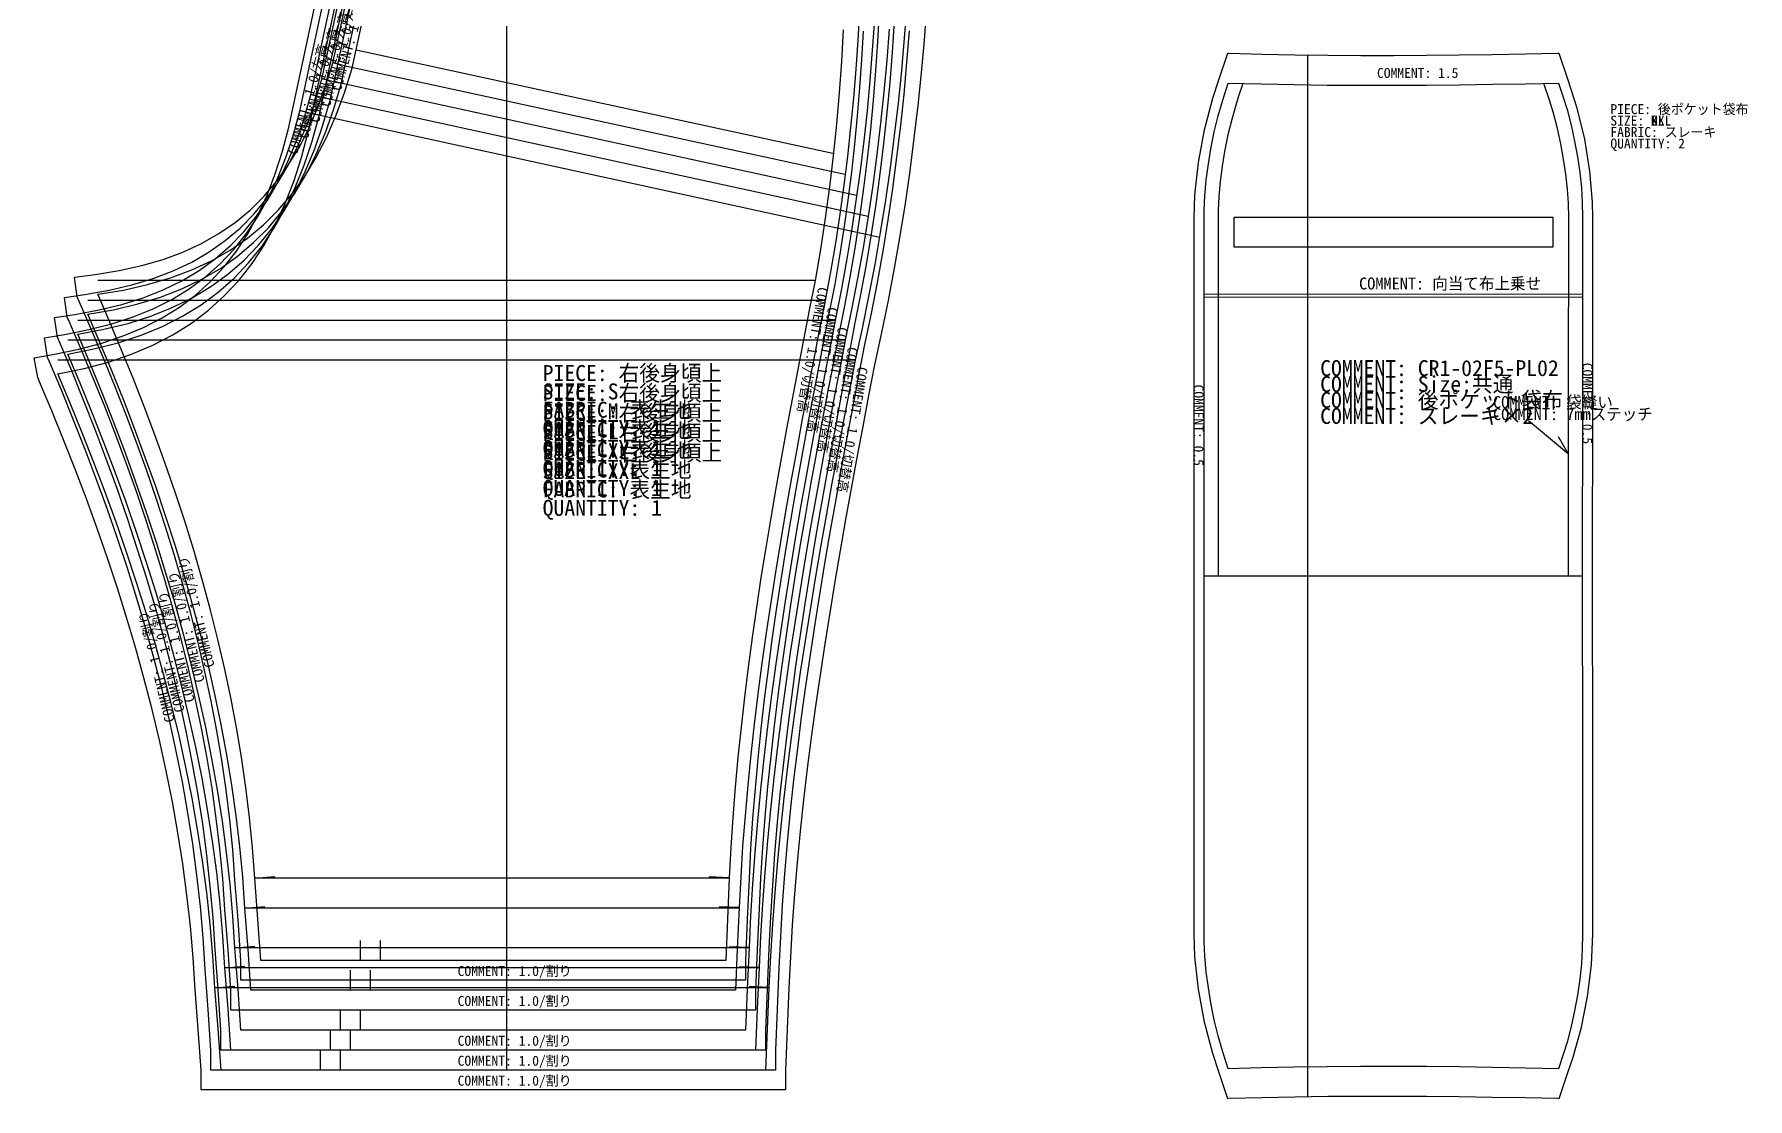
# Model space of a CAD drawing. Header units: metres. Extents: x 0 to 2419, y 20 to 1532.
# Drawn here: x 1551 to 2411, y 589 to 1123 of the extents above; entities that cross this region are included whole.
import ezdxf

# ---------------------------------------------------------------- set-up
doc = ezdxf.new("R2010")
doc.units = ezdxf.units.M

# ---------------------------------------------------------------- blocks, each defined once
blk = doc.blocks.new('P0011_04')
at = {"layer": '1'}
for p, q in [((236.9185, 689.8408), (236.9185, 65)), ((161.606, 521.729), (400.7661, 469.7896)), ((391.8486, 406.0063), (31.8481, 406.0063)), ((110.6685, 106.2466), (120.6533, 107.0508)), ((348.6694, 106.2466), (110.6685, 106.2466)), ((348.6782, 106.4463), (338.6719, 106.9111)), ((163.7026, 65), (163.7026, 75.0171)), ((173.7026, 65), (173.7026, 75.0171))]:
    blk.add_line(p, q, dxfattribs=at)
for points in [[(103.6831, 64.9995), (102.2593, 85.2715), (100.7002, 105.4438), (99.5713, 120.5552), (98.0864, 135.5342), (96.2505, 150.4683), (94.0752, 165.3545), (91.5728, 180.1904), (88.7544, 194.9741), (85.6318, 209.7031), (82.2173, 224.3745), (78.5215, 238.9858), (74.5571, 253.5356), (70.3354, 268.0205), (65.8687, 282.4385), (61.168, 296.7876), (56.2451, 311.0645), (51.1118, 325.2671), (45.7803, 339.3931), (40.2617, 353.4399), (34.5679, 367.4053), (28.7109, 381.2871), (22.7021, 395.0825), (21.522, 397.7515), (20.2021, 407.6641), (30.5283, 409.0391), (42.5903, 410.9766), (53.9429, 413.4878), (64.6045, 416.5859), (74.5967, 420.2832), (83.938, 424.5908), (92.6484, 429.522), (100.7485, 435.0884), (108.2573, 441.3022), (115.209, 448.1855), (121.6055, 455.7241), (127.4741, 463.9214), (132.8408, 472.7832), (137.7319, 482.3135), (142.1738, 492.5166), (146.1929, 503.3984), (149.8159, 514.9624), (170.1465, 608.9277)], [(415.9072, 531.0483), (415.1177, 516.8652), (414.1416, 502.6953), (412.9741, 488.5415), (411.6104, 474.4077), (410.0449, 460.2964), (408.2734, 446.2104), (406.291, 432.1538), (404.0928, 418.1294), (401.6733, 404.1406), (398.7437, 389.3491), (395.8369, 374.5503), (392.9619, 359.7432), (390.1294, 344.9263), (387.3491, 330.0996), (384.6309, 315.2627), (381.9844, 300.4141), (379.4204, 285.5532), (376.9482, 270.6792), (374.5781, 255.7915), (372.3198, 240.8892), (370.1831, 225.9717), (368.1782, 211.0386), (366.3149, 196.0884), (364.6035, 181.1206), (363.0537, 166.1343), (361.6748, 151.1294), (360.478, 136.104), (359.4722, 121.0586), (358.6675, 105.9824), (357.7881, 85.5005), (356.959, 65.0005), (356.959, 55), (173.7026, 55), (163.7026, 55), (103.686, 55), (103.6831, 64.9995)], [(348.6782, 106.4463), (347.7886, 85.7241), (346.9512, 65), (113.7026, 65), (112.2588, 85.6284), (110.6685, 106.2466), (109.5283, 121.481), (108.0234, 136.6641), (106.1655, 151.7939), (103.9658, 166.8691), (101.4365, 181.8872), (98.5889, 196.8467), (95.4346, 211.7461), (91.9858, 226.583), (88.2534, 241.356), (84.25, 256.0635), (79.9863, 270.7036), (75.4746, 285.2739), (70.7266, 299.7734), (65.7534, 314.1997), (60.5674, 328.5513), (55.1797, 342.8267), (49.6025, 357.0234), (43.8467, 371.1401), (37.9248, 385.1753), (31.8481, 399.1265), (44.7578, 401.21), (56.9009, 403.9243), (68.3008, 407.2773), (78.981, 411.2764), (88.9648, 415.9297), (98.2754, 421.2446), (106.9365, 427.2295), (114.9717, 433.8916), (122.4038, 441.2393), (129.2568, 449.2798), (135.5537, 458.0215), (141.3179, 467.4717), (146.5732, 477.6387), (151.3428, 488.5298), (155.6499, 500.1533), (159.5181, 512.5166), (179.8853, 606.6489)], [(405.9321, 531.7104), (405.0425, 515.9038), (403.918, 500.1147), (402.5513, 484.3472), (400.9365, 468.6069), (399.0654, 452.8979), (396.9321, 437.2251), (394.5288, 421.5933), (391.8486, 406.0063), (388.9092, 391.1563), (385.9917, 376.2964), (383.1064, 361.4263), (380.2637, 346.5444), (377.4731, 331.6514), (374.7451, 316.7456), (372.0889, 301.8271), (369.5151, 286.895), (367.0332, 271.9487), (364.6538, 256.9883), (362.3867, 242.0122), (360.2417, 227.0205), (358.229, 212.0122), (356.3579, 196.9868), (354.6396, 181.9443), (353.083, 166.8833), (351.6987, 151.8037), (350.4966, 136.7046), (349.4863, 121.5859), (348.6782, 106.4463)]]:
    blk.add_lwpolyline(points, dxfattribs=at)
for s, rotation, p in [('COMMENT: 1.0/左高', 74.1203, (153.7671, 500.772)), ('COMMENT: 1.0/切替高', 260.4244, (393.3853, 402.937)), ('COMMENT: 1.0/割り', 103.7393, (90.5659, 212.5942))]:
    blk.add_text(s, height=5, rotation=rotation, dxfattribs=at).set_placement(p)
for s, height, p in [('PIECE: 右後身頃上', 8, (255.0903, 355.5801)), ('SIZE: S', 8, (255.0903, 346.3801)), ('FABRIC: 表生地', 8, (255.0903, 337.1801)), ('QUANTITY: 1', 8, (255.0903, 327.98)), ('COMMENT: 1.0/割り', 5, (212.4395, 57.1782))]:
    blk.add_text(s, height=height, dxfattribs=at).set_placement(p)
blk = doc.blocks.new('P0012_05')
at = {"layer": '1'}
for p, q in [((236.9185, 692.1406), (236.9185, 50)), ((156.106, 513.729), (406.666, 459.2896)), ((396.8486, 396.0063), (26.8481, 396.0063)), ((105.6685, 91.2466), (115.6533, 92.0508)), ((353.6694, 91.2466), (105.6685, 91.2466)), ((353.6782, 91.4463), (343.6709, 91.8877)), ((158.7026, 50), (158.7026, 60.0171)), ((168.7026, 50), (168.7026, 60.0171))]:
    blk.add_line(p, q, dxfattribs=at)
for points in [[(98.6821, 50.0005), (97.2573, 70.2822), (95.7002, 90.4438), (94.6094, 105.8237), (93.1597, 121.0518), (91.3545, 136.2349), (89.2051, 151.3716), (86.7241, 166.4585), (83.9229, 181.4932), (80.8135, 196.4736), (77.4072, 211.397), (73.7158, 226.2607), (69.752, 241.063), (65.5264, 255.8003), (61.0518, 270.4707), (56.3389, 285.0713), (51.4004, 299.6001), (46.248, 314.0547), (40.8931, 328.4316), (35.3477, 342.7295), (29.623, 356.9453), (23.7319, 371.0767), (17.6855, 385.1211), (16.5806, 387.6479), (15.1558, 397.5459), (25.4229, 399.0244), (37.5366, 401.1025), (48.9297, 403.751), (59.6226, 406.9819), (69.6343, 410.8081), (78.9854, 415.2422), (87.6958, 420.2959), (95.7842, 425.9824), (103.2715, 432.314), (110.1938, 439.3164), (116.5508, 446.9727), (122.3691, 455.2866), (127.6748, 464.2642), (132.4946, 473.9097), (136.855, 484.2285), (140.7827, 495.2256), (144.3037, 506.9058), (165.6406, 605.8955)], [(424.0161, 540.5781), (423.1909, 525.8281), (422.1772, 511.0918), (420.9692, 496.3716), (419.563, 481.6714), (417.9521, 466.9951), (416.1323, 452.3457), (414.0986, 437.7266), (411.8457, 423.1416), (409.3687, 408.5938), (406.6626, 394.0874), (403.7236, 379.0605), (400.8071, 364.0234), (397.9229, 348.9761), (395.0811, 333.9175), (392.292, 318.8472), (389.5654, 303.7646), (386.9116, 288.6694), (384.3413, 273.561), (381.8638, 258.4385), (379.4897, 243.3013), (377.2295, 228.1494), (375.0928, 212.9814), (373.0898, 197.7974), (371.231, 182.5962), (369.5259, 167.3779), (367.9854, 152.1411), (366.6191, 136.8862), (365.4375, 121.6118), (364.4507, 106.3179), (363.6685, 91.0059), (362.7881, 70.501), (361.959, 49.999), (361.959, 40), (168.7026, 40), (158.7026, 40), (98.6841, 40), (98.6821, 50.0005)], [(353.6782, 91.4463), (352.7886, 70.7241), (351.9512, 50), (108.7026, 50), (107.2588, 70.6284), (105.6685, 91.2466), (104.5757, 106.7285), (103.1118, 122.1597), (101.2891, 137.5386), (99.1191, 152.8628), (96.6138, 168.1309), (93.7847, 183.3408), (90.644, 198.4907), (87.2041, 213.5786), (83.4756, 228.603), (79.4712, 243.5615), (75.2026, 258.4526), (70.6816, 273.2744), (65.9199, 288.0249), (60.9297, 302.7026), (55.7222, 317.3047), (50.3101, 331.8306), (44.7046, 346.2773), (38.918, 360.6436), (32.9619, 374.9272), (26.8481, 389.1265), (39.8076, 391.3599), (51.9897, 394.2192), (63.4175, 397.7129), (74.1147, 401.8486), (84.104, 406.6348), (93.4102, 412.0791), (102.0557, 418.1899), (110.064, 424.9756), (117.4595, 432.4434), (124.2646, 440.6025), (130.5029, 449.4604), (136.1982, 459.0254), (141.374, 469.3052), (146.0537, 480.3081), (150.2607, 492.043), (154.0181, 504.5166), (175.3857, 603.6489)], [(414.0366, 541.2153), (413.2207, 526.5942), (412.2178, 511.9863), (411.0225, 497.395), (409.6299, 482.8232), (408.0347, 468.2749), (406.2324, 453.7534), (404.2178, 439.2627), (401.9858, 424.8057), (399.5308, 410.3857), (396.8486, 396.0063), (393.896, 380.9067), (390.9658, 365.7969), (388.0688, 350.6768), (385.2144, 335.5449), (382.4136, 320.4014), (379.6758, 305.2456), (377.0112, 290.0771), (374.4307, 274.895), (371.9438, 259.6982), (369.5605, 244.4873), (367.2915, 229.2612), (365.147, 214.019), (363.1362, 198.7607), (361.2705, 183.4858), (359.5591, 168.1929), (358.0127, 152.8818), (356.6411, 137.5522), (355.4551, 122.2036), (354.4639, 106.835), (353.6782, 91.4463)]]:
    blk.add_lwpolyline(points, dxfattribs=at)
for s, rotation, p in [('COMMENT: 1.0/左高', 74.1203, (148.2671, 492.772)), ('COMMENT: 1.0/切替高', 260.4244, (398.3853, 392.937)), ('COMMENT: 1.0/割り', 103.7393, (85.5659, 205.0942))]:
    blk.add_text(s, height=5, rotation=rotation, dxfattribs=at).set_placement(p)
for s, height, p in [('PIECE: 右後身頃上', 8, (255.0903, 345.5801)), ('SIZE: M', 8, (255.0903, 336.3801)), ('FABRIC: 表生地', 8, (255.0903, 327.1801)), ('QUANTITY: 1', 8, (255.0903, 317.98)), ('COMMENT: 1.0/割り', 5, (212.4395, 42.1782))]:
    blk.add_text(s, height=height, dxfattribs=at).set_placement(p)
blk = doc.blocks.new('P0013_06')
at = {"layer": '1'}
for p, q in [((236.9185, 694.4404), (236.9185, 30)), ((150.606, 505.729), (412.5659, 448.7896)), ((401.8486, 386.0063), (21.8481, 386.0063)), ((100.6685, 71.2466), (110.6533, 72.0508)), ((358.6694, 71.2466), (100.6685, 71.2466)), ((358.6782, 71.4463), (348.6689, 71.8438)), ((153.7026, 30), (153.7026, 40.0171)), ((163.7026, 30), (163.7026, 40.0171))]:
    blk.add_line(p, q, dxfattribs=at)
for points in [[(93.6816, 30.0005), (92.2568, 50.3027), (90.7002, 70.4438), (89.7007, 86.3604), (88.333, 102.0864), (86.5981, 117.769), (84.5073, 133.4058), (82.0737, 148.9946), (79.3091, 164.5317), (76.2256, 180.0156), (72.835, 195.4424), (69.1504, 210.8105), (65.1831, 226.1167), (60.9453, 241.3584), (56.4497, 256.5332), (51.7085, 271.6382), (46.7329, 286.6709), (41.5361, 301.6279), (36.1299, 316.5078), (30.5264, 331.3066), (24.7373, 346.0229), (18.7759, 360.6528), (12.6533, 375.1948), (11.6475, 377.5479), (10.1182, 387.4302), (20.3188, 389.0088), (32.4839, 391.228), (43.9185, 394.0132), (54.6416, 397.3774), (64.6738, 401.333), (74.0347, 405.8931), (82.7437, 411.0703), (90.8213, 416.877), (98.2866, 423.3262), (105.1953, 430.4653), (111.5254, 438.2588), (117.3032, 446.7129), (122.5557, 455.832), (127.3101, 465.6226), (131.5923, 476.0889), (135.4302, 487.2373), (138.8501, 499.0723), (161.1602, 602.9761)], [(431.5132, 535.9004), (430.4702, 520.5913), (429.231, 505.2983), (427.7905, 490.0254), (426.144, 474.7754), (424.2861, 459.5527), (422.2109, 444.3608), (419.9146, 429.2031), (417.3901, 414.084), (414.6343, 399.0063), (411.6401, 383.9746), (408.6768, 368.4561), (405.7363, 352.9277), (402.8296, 337.3882), (399.9663, 321.8379), (397.1577, 306.2754), (394.4141, 290.7002), (391.7456, 275.1123), (389.1626, 259.5107), (386.6763, 243.895), (384.2964, 228.2642), (382.0337, 212.6187), (379.8989, 196.957), (377.9019, 181.2788), (376.0532, 165.584), (374.3643, 149.8711), (372.8442, 134.1406), (371.5044, 118.3911), (370.355, 102.6226), (369.4067, 86.834), (368.6704, 71.0493), (367.7881, 50.5039), (366.959, 29.999), (366.959, 20), (163.7026, 20), (153.7026, 20), (93.6826, 20), (93.6816, 30.0005)], [(358.6782, 71.4463), (357.7886, 50.7241), (356.9512, 30), (103.7026, 30), (102.2588, 50.6284), (100.6685, 71.2466), (99.6699, 87.2231), (98.2881, 103.1509), (96.5361, 119.0273), (94.4253, 134.8501), (91.9678, 150.6182), (89.1768, 166.3286), (86.063, 181.98), (82.6401, 197.5698), (78.9194, 213.0967), (74.9136, 228.5581), (70.6348, 243.9517), (66.0947, 259.2759), (61.3062, 274.5288), (56.2813, 289.708), (51.0317, 304.812), (45.5703, 319.8379), (39.9092, 334.7847), (34.0601, 349.6494), (28.0356, 364.4312), (21.8481, 379.1265), (34.8574, 381.5098), (47.0786, 384.5142), (58.5342, 388.1484), (69.248, 392.4209), (79.2437, 397.3398), (88.5444, 402.9136), (97.1743, 409.1509), (105.1567, 416.0596), (112.5146, 423.6484), (119.272, 431.9253), (125.4521, 440.8994), (131.0786, 450.5791), (136.1748, 460.9717), (140.7646, 472.0869), (144.8711, 483.9321), (148.5181, 496.5166), (170.8872, 600.6484)], [(421.542, 536.6587), (420.5093, 521.478), (419.2827, 506.313), (417.8564, 491.168), (416.2251, 476.0459), (414.3843, 460.9507), (412.3281, 445.8862), (410.0518, 430.8555), (407.5498, 415.8633), (404.8174, 400.9121), (401.8486, 386.0063), (398.8696, 370.4072), (395.9146, 354.7979), (392.9927, 339.1777), (390.1157, 323.5459), (387.2935, 307.9023), (384.5371, 292.2461), (381.856, 276.5771), (379.2617, 260.894), (376.7637, 245.1973), (374.3735, 229.4858), (372.1011, 213.7593), (369.9565, 198.0171), (367.9512, 182.2583), (366.0947, 166.4829), (364.3984, 150.6899), (362.8721, 134.8794), (361.5264, 119.0498), (360.3716, 103.2017), (359.4189, 87.334), (358.6782, 71.4463)]]:
    blk.add_lwpolyline(points, dxfattribs=at)
for s, rotation, p in [('COMMENT: 1.0/左高', 74.1203, (142.7671, 484.772)), ('COMMENT: 1.0/切替高', 260.4244, (403.3853, 382.937)), ('COMMENT: 1.0/割り', 103.7393, (80.5659, 195.0942))]:
    blk.add_text(s, height=5, rotation=rotation, dxfattribs=at).set_placement(p)
for s, height, p in [('PIECE: 右後身頃上', 8, (255.0903, 335.5801)), ('SIZE: L', 8, (255.0903, 326.3801)), ('FABRIC: 表生地', 8, (255.0903, 317.1801)), ('QUANTITY: 1', 8, (255.0903, 307.98)), ('COMMENT: 1.0/割り', 5, (212.4395, 22.1782))]:
    blk.add_text(s, height=height, dxfattribs=at).set_placement(p)
blk = doc.blocks.new('P0014_07')
at = {"layer": '1'}
for p, q in [((236.9185, 696.7407), (236.9185, 20)), ((145.106, 497.729), (418.4658, 438.2896)), ((406.8486, 376.0063), (16.8481, 376.0063)), ((95.6685, 61.2466), (105.6533, 62.0508)), ((363.6694, 61.2466), (95.6685, 61.2466)), ((363.6782, 61.4463), (353.6689, 61.8438)), ((148.7026, 20), (148.7026, 30.0171)), ((158.7026, 20), (158.7026, 30.0171))]:
    blk.add_line(p, q, dxfattribs=at)
for points in [[(88.6807, 19.9985), (87.2534, 40.3013), (85.7002, 60.4438), (84.7007, 76.3604), (83.333, 92.0864), (81.5981, 107.769), (79.5073, 123.4058), (77.0737, 138.9946), (74.3091, 154.5317), (71.2256, 170.0156), (67.835, 185.4424), (64.1504, 200.8105), (60.1831, 216.1167), (55.9453, 231.3584), (51.4497, 246.5332), (46.7085, 261.6382), (41.7329, 276.6709), (36.5361, 291.6279), (31.1299, 306.5078), (25.5264, 321.3066), (19.7373, 336.0229), (13.7759, 350.6528), (7.6533, 365.1948), (6.6909, 367.4463), (5.0586, 377.312), (15.2163, 378.9922), (27.4331, 381.3521), (38.9087, 384.2744), (49.6626, 387.772), (59.7148, 391.8569), (69.0854, 396.5435), (77.7939, 401.8438), (85.8604, 407.771), (93.3042, 414.3384), (100.1807, 421.5933), (106.4673, 429.5005), (112.1924, 438.0664), (117.3818, 447.2964), (122.063, 457.1963), (126.2622, 467.772), (130.0073, 479.0283), (133.3242, 490.9717), (156.6489, 599.9224)], [(439.0093, 531.2314), (437.748, 515.3628), (436.2837, 499.5132), (434.6108, 483.6865), (432.7246, 467.8862), (430.6191, 452.1167), (428.2891, 436.3818), (425.729, 420.6851), (422.9341, 405.0308), (419.8984, 389.4224), (416.6167, 373.8643), (413.6548, 358.3516), (410.7158, 342.8281), (407.8105, 327.2944), (404.9492, 311.749), (402.1421, 296.1919), (399.3999, 280.6226), (396.7329, 265.04), (394.1514, 249.4438), (391.6665, 233.8335), (389.2881, 218.2085), (387.0264, 202.5684), (384.8926, 186.9121), (382.897, 171.2397), (381.0498, 155.5503), (379.3613, 139.8433), (377.8423, 124.1182), (376.5034, 108.3745), (375.3545, 92.6113), (374.4063, 76.8286), (373.6704, 61.0493), (372.7881, 40.5039), (371.959, 19.999), (371.959, 10), (158.7026, 10), (148.7026, 10), (88.6807, 10), (88.6807, 19.9985)], [(363.6782, 61.4463), (362.7886, 40.7241), (361.9512, 20), (98.7026, 20), (97.2588, 40.6284), (95.6685, 61.2466), (94.6699, 77.2231), (93.2881, 93.1509), (91.5361, 109.0273), (89.4253, 124.8501), (86.9678, 140.6182), (84.1768, 156.3286), (81.063, 171.98), (77.6401, 187.5698), (73.9194, 203.0967), (69.9136, 218.5581), (65.6348, 233.9517), (61.0947, 249.2759), (56.3062, 264.5288), (51.2813, 279.708), (46.0317, 294.812), (40.5703, 309.8379), (34.9092, 324.7847), (29.0601, 339.6494), (23.0356, 354.4312), (16.8481, 369.1265), (29.9077, 371.6597), (42.167, 374.8091), (53.6504, 378.5845), (64.3813, 382.9932), (74.3828, 388.0449), (83.6792, 393.748), (92.2935, 400.1113), (100.249, 407.1431), (107.5703, 414.8525), (114.2798, 423.248), (120.4014, 432.3384), (125.959, 442.1323), (130.9761, 452.6387), (135.4756, 463.8652), (139.4819, 475.8218), (143.0181, 488.5166), (166.3882, 597.6484)], [(429.0474, 532.1021), (427.7983, 516.3618), (426.3477, 500.6401), (424.6904, 484.9409), (422.8208, 469.2686), (420.7339, 453.6265), (418.4238, 438.0186), (415.8857, 422.4487), (413.1143, 406.9209), (410.1035, 391.439), (406.8486, 376.0063), (403.8696, 360.4072), (400.9146, 344.7979), (397.9927, 329.1777), (395.1157, 313.5459), (392.2935, 297.9023), (389.5371, 282.2461), (386.856, 266.5771), (384.2617, 250.894), (381.7637, 235.1973), (379.3735, 219.4858), (377.1011, 203.7593), (374.9565, 188.0171), (372.9512, 172.2583), (371.0947, 156.4829), (369.3984, 140.6899), (367.8721, 124.8794), (366.5264, 109.0498), (365.3716, 93.2017), (364.4189, 77.334), (363.6782, 61.4463)]]:
    blk.add_lwpolyline(points, dxfattribs=at)
for s, rotation, p in [('COMMENT: 1.0/左高', 74.1203, (137.2671, 476.772)), ('COMMENT: 1.0/切替高', 260.4244, (408.3853, 372.937)), ('COMMENT: 1.0/割り', 103.7393, (75.5659, 190.0942))]:
    blk.add_text(s, height=5, rotation=rotation, dxfattribs=at).set_placement(p)
for s, height, p in [('PIECE: 右後身頃上', 8, (255.0903, 325.5801)), ('SIZE: XL', 8, (255.0903, 316.3801)), ('FABRIC: 表生地', 8, (255.0903, 307.1801)), ('QUANTITY: 1', 8, (255.0903, 297.98)), ('COMMENT: 1.0/割り', 5, (212.4395, 12.1782))]:
    blk.add_text(s, height=height, dxfattribs=at).set_placement(p)
blk = doc.blocks.new('P0015_08')
at = {"layer": '1'}
for p, q in [((236.9185, 699.0405), (236.9185, 10)), ((139.606, 489.729), (424.3657, 427.7896)), ((411.8486, 366.0063), (11.8481, 366.0063)), ((90.6685, 51.2466), (100.6533, 52.0508)), ((368.6782, 51.4463), (358.6689, 51.8438)), ((368.6694, 51.2466), (90.6685, 51.2466)), ((143.7026, 10), (143.7026, 20.0171)), ((153.7026, 10), (153.7026, 20.0171))]:
    blk.add_line(p, q, dxfattribs=at)
for points in [[(83.6797, 10.0005), (82.2534, 30.3027), (80.7002, 50.4438), (79.7007, 66.3604), (78.333, 82.0864), (76.5981, 97.769), (74.5073, 113.4058), (72.0737, 128.9946), (69.3091, 144.5317), (66.2256, 160.0156), (62.835, 175.4424), (59.1504, 190.8105), (55.1831, 206.1167), (50.9453, 221.3584), (46.4497, 236.5332), (41.7085, 251.6382), (36.7329, 266.6709), (31.5361, 281.6279), (26.1299, 296.5078), (20.5264, 311.3066), (14.7373, 326.0229), (8.7759, 340.6528), (2.6533, 355.1948), (1.7334, 357.3462), (0, 367.1948), (10.1147, 368.9751), (22.3833, 371.4761), (33.8999, 374.5356), (44.6846, 378.166), (54.7573, 382.3809), (64.1377, 387.1938), (72.8452, 392.6172), (80.9009, 398.665), (88.3232, 405.3501), (95.167, 412.7212), (101.4116, 420.7427), (107.0835, 429.4209), (112.2095, 438.7617), (116.8174, 448.771), (120.9336, 459.4551), (124.5854, 470.8198), (127.7993, 482.8716), (152.1382, 596.8691)], [(447.7793, 543.0156), (446.5049, 526.5698), (445.0259, 510.1421), (443.3364, 493.7358), (441.4312, 477.3555), (439.3052, 461.0054), (436.9521, 444.689), (434.3667, 428.4106), (431.5439, 412.1748), (428.4775, 395.9854), (425.1626, 379.8462), (421.5933, 363.7617), (418.6333, 348.2539), (415.6958, 332.7358), (412.792, 317.207), (409.9321, 301.667), (407.1265, 286.1147), (404.3857, 270.5503), (401.7202, 254.9727), (399.1406, 239.3818), (396.6567, 223.7769), (394.2798, 208.1567), (392.0195, 192.5215), (389.8872, 176.8706), (387.8921, 161.2031), (386.0459, 145.519), (384.3584, 129.8169), (382.8403, 114.0972), (381.502, 98.3584), (380.3535, 82.6006), (379.4058, 66.8232), (378.6704, 51.0493), (377.7881, 30.5039), (376.959, 9.999), (376.959, 0), (153.7026, 0), (143.7026, 0), (83.6787, 0), (83.6797, 10.0005)], [(368.6782, 51.4463), (367.7886, 30.7241), (366.9512, 10), (93.7026, 10), (92.2588, 30.6284), (90.6685, 51.2466), (89.6699, 67.2231), (88.2881, 83.1509), (86.5361, 99.0273), (84.4253, 114.8501), (81.9678, 130.6182), (79.1768, 146.3286), (76.063, 161.98), (72.6401, 177.5698), (68.9194, 193.0967), (64.9136, 208.5581), (60.6348, 223.9517), (56.0947, 239.2759), (51.3062, 254.5288), (46.2813, 269.708), (41.0317, 284.812), (35.5703, 299.8379), (29.9092, 314.7847), (24.0601, 329.6494), (18.0356, 344.4312), (11.8481, 359.1265), (24.9575, 361.8096), (37.2559, 365.104), (48.7671, 369.02), (59.5146, 373.5654), (69.5225, 378.75), (78.814, 384.5825), (87.4126, 391.0718), (95.3418, 398.2271), (102.6255, 406.0571), (109.2876, 414.5708), (115.3511, 423.7773), (120.8394, 433.686), (125.7769, 444.3052), (130.187, 455.644), (134.0928, 467.7114), (137.5181, 480.5166), (161.8887, 594.6479)], [(437.8154, 543.8628), (436.5527, 527.5449), (435.0869, 511.2451), (433.4126, 494.9668), (431.5244, 478.7144), (429.416, 462.4912), (427.083, 446.3022), (424.5195, 430.1509), (421.7197, 414.042), (418.6782, 397.9785), (415.3896, 381.9653), (411.8486, 366.0063), (408.8696, 350.4072), (405.9146, 334.7979), (402.9927, 319.1777), (400.1157, 303.5459), (397.2935, 287.9023), (394.5371, 272.2461), (391.856, 256.5771), (389.2617, 240.894), (386.7637, 225.1973), (384.3735, 209.4858), (382.1011, 193.7593), (379.9565, 178.0171), (377.9512, 162.2583), (376.0947, 146.4829), (374.3984, 130.6899), (372.8721, 114.8794), (371.5264, 99.0498), (370.3716, 83.2017), (369.4189, 67.334), (368.6782, 51.4463)]]:
    blk.add_lwpolyline(points, dxfattribs=at)
for s, rotation, p in [('COMMENT: 1.0/左高', 74.1203, (131.7671, 468.772)), ('COMMENT: 1.0/切替高', 260.4244, (413.3853, 362.937)), ('COMMENT: 1.0/割り', 103.7393, (70.5659, 185.0942))]:
    blk.add_text(s, height=5, rotation=rotation, dxfattribs=at).set_placement(p)
for s, height, p in [('PIECE: 右後身頃上', 8, (255.0903, 315.5801)), ('SIZE: XXL', 8, (255.0903, 306.3801)), ('FABRIC: 表生地', 8, (255.0903, 297.1801)), ('QUANTITY: 1', 8, (255.0903, 287.98)), ('COMMENT: 1.0/割り', 5, (212.4395, 2.1782))]:
    blk.add_text(s, height=height, dxfattribs=at).set_placement(p)
blk = doc.blocks.new('P0046_04')
at = {"layer": '1'}
for p, q in [((56.8579, 523.5073), (56.8579, 0.9346)), ((11.9995, 441.9214), (11.9995, 262.2207)), ((20.0732, 427.0869), (20.0752, 442.0869)), ((20.0752, 442.0869), (179.9941, 442.0869)), ((179.9941, 442.0869), (179.9922, 427.0869)), ((179.9922, 427.0869), (20.0732, 427.0869)), ((4.9995, 402.1553), (194.9312, 402.0869)), ((5.0005, 403.6553), (194.9321, 403.5869)), ((187.8408, 323.3511), (167.8179, 339.9805)), ((187.8408, 323.3511), (182.7974, 331.9858)), ((4.9995, 262.2207), (14.9995, 262.2207)), ((4.9995, 262.2207), (194.7778, 262.1792)), ((194.769, 262.1694), (184.769, 262.1563))]:
    blk.add_line(p, q, dxfattribs=at)
for points in [[(16.8145, 0), (12.3643, 13.4473), (9.3613, 22.6426), (5.2373, 38.4609), (2.1763, 54.8677), (0.3911, 71.1807), (0, 82.5181), (0, 262.2207), (0, 441.9233), (0.3911, 453.2607), (2.1763, 469.5737), (5.2373, 485.9805), (9.3618, 501.8003), (12.3643, 510.9946), (16.8145, 524.4419), (17.6045, 524.4155), (34.0898, 523.9429), (50.5781, 523.6035), (67.0679, 523.3867), (83.5591, 523.2822), (100.0513, 523.2788), (116.5439, 523.3657), (133.0356, 523.5332), (149.5273, 523.77), (166.0171, 524.0659), (182.5054, 524.4097), (183.0498, 524.4214), (187.5747, 511.0117), (191.9087, 497.4814), (195.7881, 481.2861), (198.4253, 465.147), (199.7539, 449.6948), (199.9287, 441.9209), (199.8667, 352.0425), (199.7695, 262.1763), (199.8667, 172.3481), (199.9287, 82.5205), (199.2612, 67.2188), (197.2524, 51.1841), (194.0088, 35.0605), (189.8203, 20.0874), (187.5747, 13.4302), (183.0498, 0.0205), (182.5054, 0.0327), (166.0171, 0.3765), (149.5273, 0.6719), (133.0356, 0.9087), (116.5439, 1.0762), (100.0513, 1.1636), (83.5591, 1.1597), (67.0679, 1.0552), (50.5781, 0.8384), (34.0898, 0.499), (17.6045, 0.0264), (16.8145, 0)], [(17.1108, 15.0181), (15, 21.396), (14.147, 24.0898), (12.0532, 31.541), (10.1167, 39.5498), (8.3853, 48.0396), (7.1206, 55.6074), (6.0698, 63.7188), (5.3794, 71.5176), (5.0444, 78.8184), (4.9995, 82.519), (4.9995, 262.2207), (4.9995, 441.9224), (5.0444, 445.623), (5.3794, 452.9238), (6.0698, 460.7227), (7.1206, 468.834), (8.3853, 476.4019), (10.1167, 484.8916), (12.0532, 492.9004), (14.147, 500.3516), (15, 503.0454), (17.1108, 509.4238), (33.6787, 508.9487), (50.249, 508.6074), (66.8218, 508.3887), (83.3955, 508.2827), (99.9702, 508.2788), (116.5449, 508.3657), (133.1196, 508.5332), (149.6938, 508.771), (166.2661, 509.0679), (182.8369, 509.4131), (185.0698, 502.793), (187.0933, 496.1348), (189.145, 488.2197), (190.8853, 480.3018), (192.3179, 472.4487), (193.4639, 464.5239), (194.2788, 456.7959), (194.7588, 449.4673), (194.9282, 441.9224), (194.8662, 352.0459), (194.769, 262.1694), (194.8662, 172.3447), (194.9282, 82.519), (194.7588, 74.9741), (194.2788, 67.6455), (193.4639, 59.9175), (192.3179, 51.9927), (190.8853, 44.1396), (189.145, 36.2217), (187.0933, 28.3066), (185.0698, 21.6484), (182.8369, 15.0288), (166.2661, 15.374), (149.6938, 15.6709), (133.1196, 15.9087), (116.5449, 16.0762), (99.9702, 16.1631), (83.3955, 16.1592), (66.8218, 16.0532), (50.249, 15.8345), (33.6787, 15.4932), (17.1108, 15.0181)]]:
    blk.add_lwpolyline(points, dxfattribs=at)
at = {"layer": '1', "linetype": '1'}
for points in [[(24.4634, 509.1958), (22.3047, 502.8384), (20.8472, 498.3247), (18.8281, 491.1387), (16.9492, 483.3677), (15.269, 475.1299), (14.0439, 467.7988), (13.0283, 459.9609), (12.3638, 452.4521), (12.0425, 445.4531), (11.9995, 441.9214)], [(187.9282, 441.9185), (187.7661, 449.1494), (187.3047, 456.1982), (186.5186, 463.6528), (185.4102, 471.3164), (184.0225, 478.9229), (182.3369, 486.5942), (180.3521, 494.25), (178.3511, 500.8091), (175.5029, 509.2549)], [(187.769, 262.1812), (187.8652, 352.0479), (187.9282, 441.9185)]]:
    blk.add_lwpolyline(points, dxfattribs=at)
at = {"layer": '1'}
for s, height, p in [('COMMENT: 1.5', 5, (91.7632, 511.998)), ('PIECE: 後ポケット袋布', 5, (208.8477, 493.8384)), ('SIZE: S', 5, (208.8477, 488.0884)), ('QUANTITY: 2', 5, (208.8477, 476.5884)), ('FABRIC: スレーキ', 5, (208.8477, 482.3384)), ('COMMENT: 向当て布上乗せ', 6, (82.752, 405.877)), ('COMMENT: CR1-02F5-PL02', 8, (63.2271, 362.4424)), ('COMMENT: Size:共通', 8, (63.2271, 354.4424)), ('COMMENT: 後ポケット袋布', 8, (63.2271, 346.4424)), ('COMMENT: 袋縫い', 6, (149.9648, 346.3799)), ('COMMENT: スレーキ×2', 8, (63.2271, 338.4424)), ('COMMENT: 7mmステッチ', 6, (149.9648, 340.3799))]:
    blk.add_text(s, height=height, dxfattribs=at).set_placement(p)
for p in [(194.8784, 369.1294), (-0.2412, 358.1919)]:
    blk.add_text('COMMENT: 0.5', height=5, rotation=269.9998, dxfattribs=at).set_placement(p)
blk = doc.blocks.new('P0047_05')
at = {"layer": '1'}
for p, q in [((56.8579, 523.5073), (56.8579, 0.9346)), ((11.9995, 441.9214), (11.9995, 262.2207)), ((20.0732, 427.0869), (20.0752, 442.0869)), ((20.0752, 442.0869), (179.9941, 442.0869)), ((179.9941, 442.0869), (179.9922, 427.0869)), ((179.9922, 427.0869), (20.0732, 427.0869)), ((4.9995, 402.1553), (194.9312, 402.0869)), ((5.0005, 403.6553), (194.9321, 403.5869)), ((187.8408, 323.3511), (167.8179, 339.9805)), ((187.8408, 323.3511), (182.7974, 331.9858)), ((4.9995, 262.2207), (14.9995, 262.2207)), ((4.9995, 262.2207), (194.7778, 262.1792)), ((194.769, 262.1694), (184.769, 262.1563))]:
    blk.add_line(p, q, dxfattribs=at)
for points in [[(16.8145, 0), (12.3643, 13.4473), (9.3613, 22.6426), (5.2373, 38.4609), (2.1763, 54.8677), (0.3911, 71.1807), (0, 82.5181), (0, 262.2207), (0, 441.9233), (0.3911, 453.2607), (2.1763, 469.5737), (5.2373, 485.9805), (9.3618, 501.8003), (12.3643, 510.9946), (16.8145, 524.4419), (17.6045, 524.4155), (34.0898, 523.9429), (50.5781, 523.6035), (67.0679, 523.3867), (83.5591, 523.2822), (100.0513, 523.2788), (116.5439, 523.3657), (133.0356, 523.5332), (149.5273, 523.77), (166.0171, 524.0659), (182.5054, 524.4097), (183.0498, 524.4214), (187.5747, 511.0117), (191.9087, 497.4814), (195.7881, 481.2861), (198.4253, 465.147), (199.7539, 449.6948), (199.9287, 441.9209), (199.8667, 352.0425), (199.7695, 262.1763), (199.8667, 172.3481), (199.9287, 82.5205), (199.2612, 67.2188), (197.2524, 51.1841), (194.0088, 35.0605), (189.8203, 20.0874), (187.5747, 13.4302), (183.0498, 0.0205), (182.5054, 0.0327), (166.0171, 0.3765), (149.5273, 0.6719), (133.0356, 0.9087), (116.5439, 1.0762), (100.0513, 1.1636), (83.5591, 1.1597), (67.0679, 1.0552), (50.5781, 0.8384), (34.0898, 0.499), (17.6045, 0.0264), (16.8145, 0)], [(17.1108, 15.0181), (15, 21.396), (14.147, 24.0898), (12.0532, 31.541), (10.1167, 39.5498), (8.3853, 48.0396), (7.1206, 55.6074), (6.0698, 63.7188), (5.3794, 71.5176), (5.0444, 78.8184), (4.9995, 82.519), (4.9995, 262.2207), (4.9995, 441.9224), (5.0444, 445.623), (5.3794, 452.9238), (6.0698, 460.7227), (7.1206, 468.834), (8.3853, 476.4019), (10.1167, 484.8916), (12.0532, 492.9004), (14.147, 500.3516), (15, 503.0454), (17.1108, 509.4238), (33.6787, 508.9487), (50.249, 508.6074), (66.8218, 508.3887), (83.3955, 508.2827), (99.9702, 508.2788), (116.5449, 508.3657), (133.1196, 508.5332), (149.6938, 508.771), (166.2661, 509.0679), (182.8369, 509.4131), (185.0698, 502.793), (187.0933, 496.1348), (189.145, 488.2197), (190.8853, 480.3018), (192.3179, 472.4487), (193.4639, 464.5239), (194.2788, 456.7959), (194.7588, 449.4673), (194.9282, 441.9224), (194.8662, 352.0459), (194.769, 262.1694), (194.8662, 172.3447), (194.9282, 82.519), (194.7588, 74.9741), (194.2788, 67.6455), (193.4639, 59.9175), (192.3179, 51.9927), (190.8853, 44.1396), (189.145, 36.2217), (187.0933, 28.3066), (185.0698, 21.6484), (182.8369, 15.0288), (166.2661, 15.374), (149.6938, 15.6709), (133.1196, 15.9087), (116.5449, 16.0762), (99.9702, 16.1631), (83.3955, 16.1592), (66.8218, 16.0532), (50.249, 15.8345), (33.6787, 15.4932), (17.1108, 15.0181)]]:
    blk.add_lwpolyline(points, dxfattribs=at)
at = {"layer": '1', "linetype": '1'}
for points in [[(24.4634, 509.1958), (22.3047, 502.8384), (20.8472, 498.3247), (18.8281, 491.1387), (16.9492, 483.3677), (15.269, 475.1299), (14.0439, 467.7988), (13.0283, 459.9609), (12.3638, 452.4521), (12.0425, 445.4531), (11.9995, 441.9214)], [(187.9282, 441.9185), (187.7661, 449.1494), (187.3047, 456.1982), (186.5186, 463.6528), (185.4102, 471.3164), (184.0225, 478.9229), (182.3369, 486.5942), (180.3521, 494.25), (178.3511, 500.8091), (175.5029, 509.2549)], [(187.769, 262.1812), (187.8652, 352.0479), (187.9282, 441.9185)]]:
    blk.add_lwpolyline(points, dxfattribs=at)
at = {"layer": '1'}
for s, height, p in [('COMMENT: 1.5', 5, (91.7632, 511.998)), ('PIECE: 後ポケット袋布', 5, (208.8477, 493.8384)), ('SIZE: M', 5, (208.8477, 488.0884)), ('QUANTITY: 2', 5, (208.8477, 476.5884)), ('FABRIC: スレーキ', 5, (208.8477, 482.3384)), ('COMMENT: 向当て布上乗せ', 6, (82.752, 405.877)), ('COMMENT: CR1-02F5-PL02', 8, (63.2271, 362.4424)), ('COMMENT: Size:共通', 8, (63.2271, 354.4424)), ('COMMENT: 後ポケット袋布', 8, (63.2271, 346.4424)), ('COMMENT: 袋縫い', 6, (149.9648, 346.3799)), ('COMMENT: スレーキ×2', 8, (63.2271, 338.4424)), ('COMMENT: 7mmステッチ', 6, (149.9648, 340.3799))]:
    blk.add_text(s, height=height, dxfattribs=at).set_placement(p)
for p in [(194.8784, 369.1294), (-0.2412, 358.1919)]:
    blk.add_text('COMMENT: 0.5', height=5, rotation=269.9998, dxfattribs=at).set_placement(p)
blk = doc.blocks.new('P0048_06')
at = {"layer": '1'}
for p, q in [((56.8579, 523.5073), (56.8579, 0.9346)), ((11.9995, 441.9214), (11.9995, 262.2207)), ((20.0732, 427.0869), (20.0752, 442.0869)), ((20.0752, 442.0869), (179.9941, 442.0869)), ((179.9941, 442.0869), (179.9922, 427.0869)), ((179.9922, 427.0869), (20.0732, 427.0869)), ((4.9995, 402.1553), (194.9312, 402.0869)), ((5.0005, 403.6553), (194.9321, 403.5869)), ((187.8408, 323.3511), (167.8179, 339.9805)), ((187.8408, 323.3511), (182.7974, 331.9858)), ((4.9995, 262.2207), (14.9995, 262.2207)), ((4.9995, 262.2207), (194.7778, 262.1792)), ((194.769, 262.1694), (184.769, 262.1563))]:
    blk.add_line(p, q, dxfattribs=at)
for points in [[(16.8145, 0), (12.3643, 13.4473), (9.3613, 22.6426), (5.2373, 38.4609), (2.1763, 54.8677), (0.3911, 71.1807), (0, 82.5181), (0, 262.2207), (0, 441.9233), (0.3911, 453.2607), (2.1763, 469.5737), (5.2373, 485.9805), (9.3618, 501.8003), (12.3643, 510.9946), (16.8145, 524.4419), (17.6045, 524.4155), (34.0898, 523.9429), (50.5781, 523.6035), (67.0679, 523.3867), (83.5591, 523.2822), (100.0513, 523.2788), (116.5439, 523.3657), (133.0356, 523.5332), (149.5273, 523.77), (166.0171, 524.0659), (182.5054, 524.4097), (183.0498, 524.4214), (187.5747, 511.0117), (191.9087, 497.4814), (195.7881, 481.2861), (198.4253, 465.147), (199.7539, 449.6948), (199.9287, 441.9209), (199.8667, 352.0425), (199.7695, 262.1763), (199.8667, 172.3481), (199.9287, 82.5205), (199.2612, 67.2188), (197.2524, 51.1841), (194.0088, 35.0605), (189.8203, 20.0874), (187.5747, 13.4302), (183.0498, 0.0205), (182.5054, 0.0327), (166.0171, 0.3765), (149.5273, 0.6719), (133.0356, 0.9087), (116.5439, 1.0762), (100.0513, 1.1636), (83.5591, 1.1597), (67.0679, 1.0552), (50.5781, 0.8384), (34.0898, 0.499), (17.6045, 0.0264), (16.8145, 0)], [(17.1108, 15.0181), (15, 21.396), (14.147, 24.0898), (12.0532, 31.541), (10.1167, 39.5498), (8.3853, 48.0396), (7.1206, 55.6074), (6.0698, 63.7188), (5.3794, 71.5176), (5.0444, 78.8184), (4.9995, 82.519), (4.9995, 262.2207), (4.9995, 441.9224), (5.0444, 445.623), (5.3794, 452.9238), (6.0698, 460.7227), (7.1206, 468.834), (8.3853, 476.4019), (10.1167, 484.8916), (12.0532, 492.9004), (14.147, 500.3516), (15, 503.0454), (17.1108, 509.4238), (33.6787, 508.9487), (50.249, 508.6074), (66.8218, 508.3887), (83.3955, 508.2827), (99.9702, 508.2788), (116.5449, 508.3657), (133.1196, 508.5332), (149.6938, 508.771), (166.2661, 509.0679), (182.8369, 509.4131), (185.0698, 502.793), (187.0933, 496.1348), (189.145, 488.2197), (190.8853, 480.3018), (192.3179, 472.4487), (193.4639, 464.5239), (194.2788, 456.7959), (194.7588, 449.4673), (194.9282, 441.9224), (194.8662, 352.0459), (194.769, 262.1694), (194.8662, 172.3447), (194.9282, 82.519), (194.7588, 74.9741), (194.2788, 67.6455), (193.4639, 59.9175), (192.3179, 51.9927), (190.8853, 44.1396), (189.145, 36.2217), (187.0933, 28.3066), (185.0698, 21.6484), (182.8369, 15.0288), (166.2661, 15.374), (149.6938, 15.6709), (133.1196, 15.9087), (116.5449, 16.0762), (99.9702, 16.1631), (83.3955, 16.1592), (66.8218, 16.0532), (50.249, 15.8345), (33.6787, 15.4932), (17.1108, 15.0181)]]:
    blk.add_lwpolyline(points, dxfattribs=at)
at = {"layer": '1', "linetype": '1'}
for points in [[(24.4634, 509.1958), (22.3047, 502.8384), (20.8472, 498.3247), (18.8281, 491.1387), (16.9492, 483.3677), (15.269, 475.1299), (14.0439, 467.7988), (13.0283, 459.9609), (12.3638, 452.4521), (12.0425, 445.4531), (11.9995, 441.9214)], [(187.9282, 441.9185), (187.7661, 449.1494), (187.3047, 456.1982), (186.5186, 463.6528), (185.4102, 471.3164), (184.0225, 478.9229), (182.3369, 486.5942), (180.3521, 494.25), (178.3511, 500.8091), (175.5029, 509.2549)], [(187.769, 262.1812), (187.8652, 352.0479), (187.9282, 441.9185)]]:
    blk.add_lwpolyline(points, dxfattribs=at)
at = {"layer": '1'}
for s, height, p in [('COMMENT: 1.5', 5, (91.7632, 511.998)), ('PIECE: 後ポケット袋布', 5, (208.8477, 493.8384)), ('SIZE: L', 5, (208.8477, 488.0884)), ('QUANTITY: 2', 5, (208.8477, 476.5884)), ('FABRIC: スレーキ', 5, (208.8477, 482.3384)), ('COMMENT: 向当て布上乗せ', 6, (82.752, 405.877)), ('COMMENT: CR1-02F5-PL02', 8, (63.2271, 362.4424)), ('COMMENT: Size:共通', 8, (63.2271, 354.4424)), ('COMMENT: 後ポケット袋布', 8, (63.2271, 346.4424)), ('COMMENT: 袋縫い', 6, (149.9648, 346.3799)), ('COMMENT: スレーキ×2', 8, (63.2271, 338.4424)), ('COMMENT: 7mmステッチ', 6, (149.9648, 340.3799))]:
    blk.add_text(s, height=height, dxfattribs=at).set_placement(p)
for p in [(194.8784, 369.1294), (-0.2412, 358.1919)]:
    blk.add_text('COMMENT: 0.5', height=5, rotation=269.9998, dxfattribs=at).set_placement(p)
blk = doc.blocks.new('P0049_07')
at = {"layer": '1'}
for p, q in [((56.8579, 523.5073), (56.8579, 0.9346)), ((11.9995, 441.9214), (11.9995, 262.2207)), ((20.0732, 427.0869), (20.0752, 442.0869)), ((20.0752, 442.0869), (179.9941, 442.0869)), ((179.9941, 442.0869), (179.9922, 427.0869)), ((179.9922, 427.0869), (20.0732, 427.0869)), ((4.9995, 402.1553), (194.9312, 402.0869)), ((5.0005, 403.6553), (194.9321, 403.5869)), ((187.8408, 323.3511), (167.8179, 339.9805)), ((187.8408, 323.3511), (182.7974, 331.9858)), ((4.9995, 262.2207), (14.9995, 262.2207)), ((4.9995, 262.2207), (194.7778, 262.1792)), ((194.769, 262.1694), (184.769, 262.1563))]:
    blk.add_line(p, q, dxfattribs=at)
for points in [[(16.8145, 0), (12.3643, 13.4473), (9.3613, 22.6426), (5.2373, 38.4609), (2.1763, 54.8677), (0.3911, 71.1807), (0, 82.5181), (0, 262.2207), (0, 441.9233), (0.3911, 453.2607), (2.1763, 469.5737), (5.2373, 485.9805), (9.3618, 501.8003), (12.3643, 510.9946), (16.8145, 524.4419), (17.6045, 524.4155), (34.0898, 523.9429), (50.5781, 523.6035), (67.0679, 523.3867), (83.5591, 523.2822), (100.0513, 523.2788), (116.5439, 523.3657), (133.0356, 523.5332), (149.5273, 523.77), (166.0171, 524.0659), (182.5054, 524.4097), (183.0498, 524.4214), (187.5747, 511.0117), (191.9087, 497.4814), (195.7881, 481.2861), (198.4253, 465.147), (199.7539, 449.6948), (199.9287, 441.9209), (199.8667, 352.0425), (199.7695, 262.1763), (199.8667, 172.3481), (199.9287, 82.5205), (199.2612, 67.2188), (197.2524, 51.1841), (194.0088, 35.0605), (189.8203, 20.0874), (187.5747, 13.4302), (183.0498, 0.0205), (182.5054, 0.0327), (166.0171, 0.3765), (149.5273, 0.6719), (133.0356, 0.9087), (116.5439, 1.0762), (100.0513, 1.1636), (83.5591, 1.1597), (67.0679, 1.0552), (50.5781, 0.8384), (34.0898, 0.499), (17.6045, 0.0264), (16.8145, 0)], [(17.1108, 15.0181), (15, 21.396), (14.147, 24.0898), (12.0532, 31.541), (10.1167, 39.5498), (8.3853, 48.0396), (7.1206, 55.6074), (6.0698, 63.7188), (5.3794, 71.5176), (5.0444, 78.8184), (4.9995, 82.519), (4.9995, 262.2207), (4.9995, 441.9224), (5.0444, 445.623), (5.3794, 452.9238), (6.0698, 460.7227), (7.1206, 468.834), (8.3853, 476.4019), (10.1167, 484.8916), (12.0532, 492.9004), (14.147, 500.3516), (15, 503.0454), (17.1108, 509.4238), (33.6787, 508.9487), (50.249, 508.6074), (66.8218, 508.3887), (83.3955, 508.2827), (99.9702, 508.2788), (116.5449, 508.3657), (133.1196, 508.5332), (149.6938, 508.771), (166.2661, 509.0679), (182.8369, 509.4131), (185.0698, 502.793), (187.0933, 496.1348), (189.145, 488.2197), (190.8853, 480.3018), (192.3179, 472.4487), (193.4639, 464.5239), (194.2788, 456.7959), (194.7588, 449.4673), (194.9282, 441.9224), (194.8662, 352.0459), (194.769, 262.1694), (194.8662, 172.3447), (194.9282, 82.519), (194.7588, 74.9741), (194.2788, 67.6455), (193.4639, 59.9175), (192.3179, 51.9927), (190.8853, 44.1396), (189.145, 36.2217), (187.0933, 28.3066), (185.0698, 21.6484), (182.8369, 15.0288), (166.2661, 15.374), (149.6938, 15.6709), (133.1196, 15.9087), (116.5449, 16.0762), (99.9702, 16.1631), (83.3955, 16.1592), (66.8218, 16.0532), (50.249, 15.8345), (33.6787, 15.4932), (17.1108, 15.0181)]]:
    blk.add_lwpolyline(points, dxfattribs=at)
at = {"layer": '1', "linetype": '1'}
for points in [[(24.4634, 509.1958), (22.3047, 502.8384), (20.8472, 498.3247), (18.8281, 491.1387), (16.9492, 483.3677), (15.269, 475.1299), (14.0439, 467.7988), (13.0283, 459.9609), (12.3638, 452.4521), (12.0425, 445.4531), (11.9995, 441.9214)], [(187.9282, 441.9185), (187.7661, 449.1494), (187.3047, 456.1982), (186.5186, 463.6528), (185.4102, 471.3164), (184.0225, 478.9229), (182.3369, 486.5942), (180.3521, 494.25), (178.3511, 500.8091), (175.5029, 509.2549)], [(187.769, 262.1812), (187.8652, 352.0479), (187.9282, 441.9185)]]:
    blk.add_lwpolyline(points, dxfattribs=at)
at = {"layer": '1'}
for s, height, p in [('COMMENT: 1.5', 5, (91.7632, 511.998)), ('PIECE: 後ポケット袋布', 5, (208.8477, 493.8384)), ('SIZE: XL', 5, (208.8477, 488.0884)), ('QUANTITY: 2', 5, (208.8477, 476.5884)), ('FABRIC: スレーキ', 5, (208.8477, 482.3384)), ('COMMENT: 向当て布上乗せ', 6, (82.752, 405.877)), ('COMMENT: CR1-02F5-PL02', 8, (63.2271, 362.4424)), ('COMMENT: Size:共通', 8, (63.2271, 354.4424)), ('COMMENT: 後ポケット袋布', 8, (63.2271, 346.4424)), ('COMMENT: 袋縫い', 6, (149.9648, 346.3799)), ('COMMENT: スレーキ×2', 8, (63.2271, 338.4424)), ('COMMENT: 7mmステッチ', 6, (149.9648, 340.3799))]:
    blk.add_text(s, height=height, dxfattribs=at).set_placement(p)
for p in [(194.8784, 369.1294), (-0.2412, 358.1919)]:
    blk.add_text('COMMENT: 0.5', height=5, rotation=269.9998, dxfattribs=at).set_placement(p)
blk = doc.blocks.new('P0050_08')
at = {"layer": '1'}
for p, q in [((56.8579, 523.5073), (56.8579, 0.9346)), ((11.9995, 441.9214), (11.9995, 262.2207)), ((20.0732, 427.0869), (20.0752, 442.0869)), ((20.0752, 442.0869), (179.9941, 442.0869)), ((179.9941, 442.0869), (179.9922, 427.0869)), ((179.9922, 427.0869), (20.0732, 427.0869)), ((4.9995, 402.1553), (194.9312, 402.0869)), ((5.0005, 403.6553), (194.9321, 403.5869)), ((187.8408, 323.3511), (167.8179, 339.9805)), ((187.8408, 323.3511), (182.7974, 331.9858)), ((4.9995, 262.2207), (14.9995, 262.2207)), ((4.9995, 262.2207), (194.7778, 262.1792)), ((194.769, 262.1694), (184.769, 262.1563))]:
    blk.add_line(p, q, dxfattribs=at)
for points in [[(16.8145, 0), (12.3643, 13.4473), (9.3613, 22.6426), (5.2373, 38.4609), (2.1763, 54.8677), (0.3911, 71.1807), (0, 82.5181), (0, 262.2207), (0, 441.9233), (0.3911, 453.2607), (2.1763, 469.5737), (5.2373, 485.9805), (9.3618, 501.8003), (12.3643, 510.9946), (16.8145, 524.4419), (17.6045, 524.4155), (34.0898, 523.9429), (50.5781, 523.6035), (67.0679, 523.3867), (83.5591, 523.2822), (100.0513, 523.2788), (116.5439, 523.3657), (133.0356, 523.5332), (149.5273, 523.77), (166.0171, 524.0659), (182.5054, 524.4097), (183.0498, 524.4214), (187.5747, 511.0117), (191.9087, 497.4814), (195.7881, 481.2861), (198.4253, 465.147), (199.7539, 449.6948), (199.9287, 441.9209), (199.8667, 352.0425), (199.7695, 262.1763), (199.8667, 172.3481), (199.9287, 82.5205), (199.2612, 67.2188), (197.2524, 51.1841), (194.0088, 35.0605), (189.8203, 20.0874), (187.5747, 13.4302), (183.0498, 0.0205), (182.5054, 0.0327), (166.0171, 0.3765), (149.5273, 0.6719), (133.0356, 0.9087), (116.5439, 1.0762), (100.0513, 1.1636), (83.5591, 1.1597), (67.0679, 1.0552), (50.5781, 0.8384), (34.0898, 0.499), (17.6045, 0.0264), (16.8145, 0)], [(17.1108, 15.0181), (15, 21.396), (14.147, 24.0898), (12.0532, 31.541), (10.1167, 39.5498), (8.3853, 48.0396), (7.1206, 55.6074), (6.0698, 63.7188), (5.3794, 71.5176), (5.0444, 78.8184), (4.9995, 82.519), (4.9995, 262.2207), (4.9995, 441.9224), (5.0444, 445.623), (5.3794, 452.9238), (6.0698, 460.7227), (7.1206, 468.834), (8.3853, 476.4019), (10.1167, 484.8916), (12.0532, 492.9004), (14.147, 500.3516), (15, 503.0454), (17.1108, 509.4238), (33.6787, 508.9487), (50.249, 508.6074), (66.8218, 508.3887), (83.3955, 508.2827), (99.9702, 508.2788), (116.5449, 508.3657), (133.1196, 508.5332), (149.6938, 508.771), (166.2661, 509.0679), (182.8369, 509.4131), (185.0698, 502.793), (187.0933, 496.1348), (189.145, 488.2197), (190.8853, 480.3018), (192.3179, 472.4487), (193.4639, 464.5239), (194.2788, 456.7959), (194.7588, 449.4673), (194.9282, 441.9224), (194.8662, 352.0459), (194.769, 262.1694), (194.8662, 172.3447), (194.9282, 82.519), (194.7588, 74.9741), (194.2788, 67.6455), (193.4639, 59.9175), (192.3179, 51.9927), (190.8853, 44.1396), (189.145, 36.2217), (187.0933, 28.3066), (185.0698, 21.6484), (182.8369, 15.0288), (166.2661, 15.374), (149.6938, 15.6709), (133.1196, 15.9087), (116.5449, 16.0762), (99.9702, 16.1631), (83.3955, 16.1592), (66.8218, 16.0532), (50.249, 15.8345), (33.6787, 15.4932), (17.1108, 15.0181)]]:
    blk.add_lwpolyline(points, dxfattribs=at)
at = {"layer": '1', "linetype": '1'}
for points in [[(24.4634, 509.1958), (22.3047, 502.8384), (20.8472, 498.3247), (18.8281, 491.1387), (16.9492, 483.3677), (15.269, 475.1299), (14.0439, 467.7988), (13.0283, 459.9609), (12.3638, 452.4521), (12.0425, 445.4531), (11.9995, 441.9214)], [(187.9282, 441.9185), (187.7661, 449.1494), (187.3047, 456.1982), (186.5186, 463.6528), (185.4102, 471.3164), (184.0225, 478.9229), (182.3369, 486.5942), (180.3521, 494.25), (178.3511, 500.8091), (175.5029, 509.2549)], [(187.769, 262.1812), (187.8652, 352.0479), (187.9282, 441.9185)]]:
    blk.add_lwpolyline(points, dxfattribs=at)
at = {"layer": '1'}
for s, height, p in [('COMMENT: 1.5', 5, (91.7632, 511.998)), ('PIECE: 後ポケット袋布', 5, (208.8477, 493.8384)), ('SIZE: XXL', 5, (208.8477, 488.0884)), ('QUANTITY: 2', 5, (208.8477, 476.5884)), ('FABRIC: スレーキ', 5, (208.8477, 482.3384)), ('COMMENT: 向当て布上乗せ', 6, (82.752, 405.877)), ('COMMENT: CR1-02F5-PL02', 8, (63.2271, 362.4424)), ('COMMENT: Size:共通', 8, (63.2271, 354.4424)), ('COMMENT: 後ポケット袋布', 8, (63.2271, 346.4424)), ('COMMENT: 袋縫い', 6, (149.9648, 346.3799)), ('COMMENT: スレーキ×2', 8, (63.2271, 338.4424)), ('COMMENT: 7mmステッチ', 6, (149.9648, 340.3799))]:
    blk.add_text(s, height=height, dxfattribs=at).set_placement(p)
for p in [(194.8784, 369.1294), (-0.2412, 358.1919)]:
    blk.add_text('COMMENT: 0.5', height=5, rotation=269.9998, dxfattribs=at).set_placement(p)

msp = doc.modelspace()

# ---------------------------------------------------------------- block references
at = {"layer": '1'}
for name, p in [('P0015_08', (1551.3633, 593.3936)), ('P0014_07', (1551.3633, 593.3936)), ('P0013_06', (1551.3633, 593.3936)), ('P0012_05', (1551.3633, 593.3936)), ('P0011_04', (1551.3633, 593.3936)), ('P0046_04', (2133.3828, 589.0127)), ('P0047_05', (2133.3828, 589.0127)), ('P0048_06', (2133.3828, 589.0127)), ('P0049_07', (2133.3828, 589.0127)), ('P0050_08', (2133.3828, 589.0127))]:
    msp.add_blockref(name, p, dxfattribs=at)

doc.saveas('drawing.dxf')
